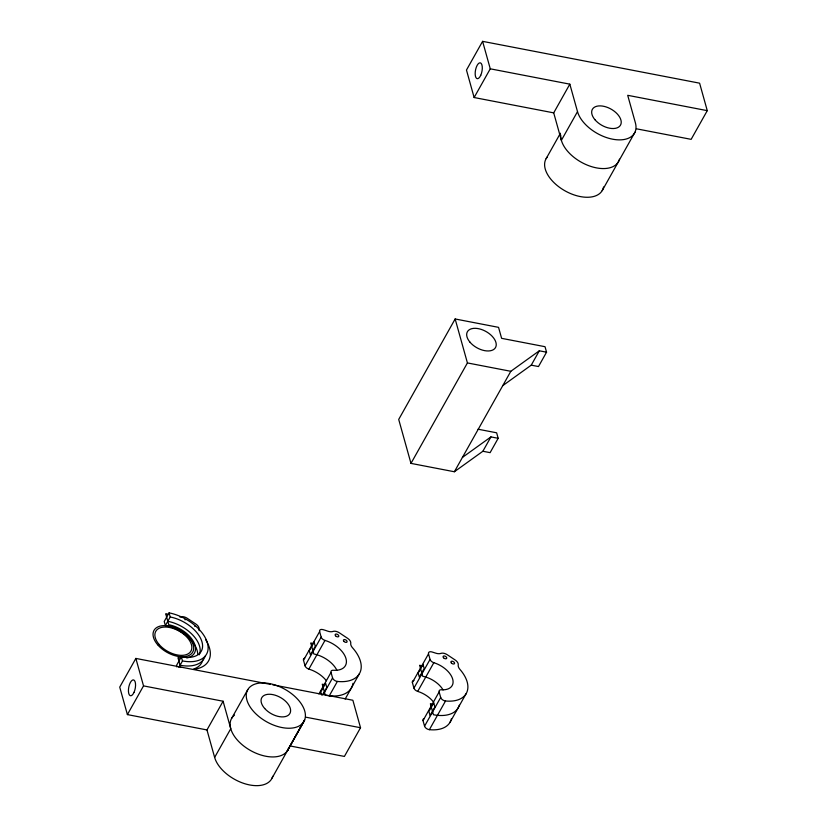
<?xml version="1.0" encoding="UTF-8"?>
<svg xmlns="http://www.w3.org/2000/svg" width="827" height="827" viewBox="0 0 827 827"><rect width="100%" height="100%" fill="white"/><g stroke="black" fill="none" stroke-linecap="round" stroke-linejoin="round"><path stroke-width="1.24" d="M602.201 190.613L634.96 132.258M270.253 684.332L135.855 658.426L119.729 687.123L127.399 714.6L206.967 729.941L214.638 757.408A32.274 18.649 29.3 0 0 244.182 783.531A32.274 18.649 29.3 0 0 272.734 776.264M482.596 41.35L466.469 70.047L474.129 97.524L553.708 112.865L561.378 140.332L577.504 111.635L569.834 84.158L490.266 68.817L482.596 41.35L699.601 83.176L707.271 110.653L691.145 139.35L636.439 128.805M178.859 667.399L182.488 660.938A35.292 20.396 29.3 0 0 207.432 643.003A35.292 20.396 29.3 0 0 169.07 612.869L164.232 621.47L165.379 625.594A29.245 16.902 29.3 0 1 197.736 654.105M165.379 625.594L170.217 616.983L169.07 612.869M127.399 714.6L143.526 685.893L135.855 658.426M474.129 97.524L490.266 68.817M170.217 616.983A29.245 16.902 29.3 0 1 202.005 641.959A29.245 16.902 29.3 0 1 181.34 656.824L176.502 665.425L176.937 666.976M206.967 729.941L223.094 701.234L143.526 685.893M553.708 112.865L569.834 84.158M502.754 385.651L531.254 365.152L538.491 366.547L546.554 352.188L545.024 346.699L501.617 338.336L498.547 327.347L455.15 318.974L398.707 419.434L410.978 463.389L454.374 471.752L482.875 451.253L490.938 436.904L498.174 438.3L490.111 452.648L482.875 451.253M231.684 718.281L247.811 689.573M546.161 158.608L560.427 133.219M214.638 757.408L230.764 728.711L223.094 701.234M410.978 463.389L467.42 362.929L455.15 318.974M326.365 680.724A22.184 12.819 29.3 0 0 308.864 669.105A4.032 2.326 29.3 0 1 305.049 665.797L303.499 660.256L319.625 631.559A4.032 2.326 29.3 0 1 322.902 629.605A38.321 22.143 29.3 0 1 327.461 631.073A8.063 4.662 29.3 0 0 333.023 631.435A6.047 3.494 29.3 0 1 339.359 632.82L347.629 638.341A6.047 3.494 29.3 0 1 350.751 643.272A8.063 4.662 29.3 0 0 352.54 647.789A38.321 22.143 29.3 0 1 337.375 681.438L329.311 695.786M305.049 665.797L321.176 637.1L319.625 631.559M308.864 669.105L324.99 640.408A4.032 2.326 29.3 0 1 321.176 637.1M318.933 693.915L331.027 672.392A4.032 2.326 29.3 0 1 333.322 670.263A22.184 12.819 29.3 0 0 345.986 658.581A22.184 12.819 29.3 0 0 324.99 640.408M272.093 778.031L304.677 719.841L287.279 750.978L303.85 721.589A32.274 18.649 29.3 0 0 270.026 683.671A32.274 18.649 29.3 0 0 253.61 711.489A32.274 18.649 29.3 0 0 303.85 721.589M322.551 694.99L326.779 687.454L325.631 683.329L320.793 691.941L321.651 695.031M323.502 694.08L332.568 677.933L331.027 672.392M454.374 471.752L510.817 371.302L539.318 350.803L546.554 352.188M531.254 365.152L539.318 350.803M345.159 699.053L359.425 673.664M272.724 684.808L352.871 700.252L360.531 727.729L344.404 756.426L289.708 745.882M433.431 701.947A20.168 11.65 29.3 0 0 417.707 691.393A4.032 2.326 29.3 0 1 413.934 688.105L412.384 682.554L428.51 653.857A4.032 2.326 29.3 0 1 431.818 651.914L435.436 653.061A8.063 4.662 29.3 0 0 440.925 653.382A6.047 3.494 29.3 0 1 447.293 654.757L455.129 659.977A6.047 3.494 29.3 0 1 458.241 664.939A8.063 4.662 29.3 0 0 459.957 669.415A36.305 20.975 29.3 0 1 445.526 700.976L429.389 729.672A4.032 2.326 29.3 0 1 424.561 726.168L423.01 720.617L439.137 691.91A4.032 2.326 29.3 0 1 441.401 689.78A20.168 11.65 29.3 0 0 452.689 679.143A20.168 11.65 29.3 0 0 433.834 662.696A4.032 2.326 29.3 0 1 430.061 659.408L428.51 653.857M413.934 688.105L430.061 659.408M417.707 691.393L433.834 662.696M424.561 726.168L440.688 697.461L439.137 691.91M449.971 722.405L466.097 693.708M462.438 457.403L490.938 436.904M707.271 110.653L627.703 95.312L635.374 122.789A32.274 18.649 29.3 0 1 612.569 139.184A32.274 18.649 29.3 0 1 577.504 111.635M467.42 362.929L510.817 371.302M478.037 429.213L496.634 432.8L498.174 438.3M305.835 717.185L360.531 727.729M181.34 656.824L182.488 660.938M180.689 667.461L177.96 657.692A24.2 13.987 29.3 0 0 181.072 658.127M202.842 660.029A35.292 20.396 29.3 0 1 193.88 668.971M167.798 621.294A29.245 16.902 29.3 0 1 199.224 654.808M205.117 656.224A35.292 20.396 29.3 0 1 180.069 665.249M194.727 626.163A2.016 1.168 29.3 0 1 194.996 626.463M184.855 619.65A2.016 1.168 29.3 0 1 185.248 619.816M603.545 186.985A32.274 18.649 29.3 0 1 566.154 191.471A32.274 18.649 29.3 0 1 547.288 157.037M619.475 159.187A32.274 18.649 29.3 0 1 587.273 165.111A32.274 18.649 29.3 0 1 560.758 135.132M288.861 747.556A32.274 18.649 29.3 0 1 249.289 749.8A32.274 18.649 29.3 0 1 234.506 715.097M199.183 630.722A8.063 4.662 29.3 0 1 199.028 628.985A6.047 3.494 29.3 0 0 195.906 624.075L187.191 618.265A6.047 3.494 29.3 0 0 180.886 616.88A8.063 4.662 29.3 0 1 179.935 617.107M205.685 639.798A40.337 23.311 29.3 0 1 193.704 669.332M168.863 614.44A40.337 23.311 29.3 0 0 165.689 613.737L168.76 624.726A24.2 13.987 29.3 0 1 193.539 641.711A24.2 13.987 29.3 0 1 186.737 657.91M352.984 683.309A38.321 22.143 29.3 0 1 325.321 695.197L322.251 684.208A22.184 12.819 29.3 0 0 323.698 684.446M312.647 643.396A38.321 22.143 29.3 0 0 310.745 642.992L313.815 653.981A22.184 12.819 29.3 0 1 336.827 670.118M459.274 705.214A36.305 20.975 29.3 0 1 433.441 714.735L430.371 703.746A20.168 11.65 29.3 0 0 432.966 704.108M422.194 665.849A36.305 20.975 29.3 0 0 419.64 665.28L422.7 676.269A20.168 11.65 29.3 0 1 443.065 689.904M445.526 700.976A4.032 2.326 29.3 0 1 440.688 697.461M451.428 718.694A36.305 20.975 29.3 0 1 429.389 729.672M423.01 720.617A4.032 2.326 29.3 0 1 424.199 718.57M412.384 682.554A4.032 2.326 29.3 0 1 413.924 680.445M337.375 681.438A4.032 2.326 29.3 0 1 332.568 677.933M303.499 660.256A4.032 2.326 29.3 0 1 304.698 658.209M314.126 642.124L309.288 650.735L310.435 654.86L315.273 646.249L314.126 642.124M423.01 664.412L418.173 673.023L419.33 677.148L424.168 668.536L423.01 664.412M433.751 702.878L428.913 711.489L430.061 715.603L434.899 706.992L433.751 702.878M469.922 342.109A16.137 9.324 29.3 0 0 495.239 347.991A16.137 9.324 29.3 0 0 479.184 328.826A16.137 9.324 29.3 0 0 469.922 342.109M594.913 119.677A16.137 9.324 29.3 0 0 620.229 125.559A16.137 9.324 29.3 0 0 604.175 106.394A16.137 9.324 29.3 0 0 594.913 119.677M480.756 75.278A8.063 3.287 -79.1 0 0 480.27 62.831A8.063 3.287 -79.1 0 0 475.174 74.151A8.063 3.287 -79.1 0 0 480.756 75.278M264.723 708.532A16.137 9.324 29.3 0 0 289.832 713.587A16.137 9.324 29.3 0 0 272.931 694.628A16.137 9.324 29.3 0 0 264.723 708.532M134.015 692.354A8.063 3.287 -79.1 0 0 133.529 679.908A8.063 3.287 -79.1 0 0 128.433 691.227A8.063 3.287 -79.1 0 0 134.015 692.354M159.042 644.398A20.168 11.65 29.3 0 0 190.644 651.562A20.168 11.65 29.3 0 0 170.393 627.652A20.168 11.65 29.3 0 0 159.042 644.398M157.616 644.719A22.184 12.819 29.3 0 0 192.381 652.606A22.184 12.819 29.3 0 0 170.093 626.297A22.184 12.819 29.3 0 0 157.616 644.719M443.53 657.765A2.016 1.168 29.3 0 0 446.663 658.375A2.016 1.168 29.3 0 0 444.512 656.007A2.016 1.168 29.3 0 0 443.53 657.765M451.366 662.996A2.016 1.168 29.3 0 0 454.499 663.605A2.016 1.168 29.3 0 0 452.359 661.238A2.016 1.168 29.3 0 0 451.366 662.996M335.535 635.777A2.016 1.168 29.3 0 0 338.698 636.49A2.016 1.168 29.3 0 0 336.672 634.102A2.016 1.168 29.3 0 0 335.535 635.777M343.805 641.276A2.016 1.168 29.3 0 0 346.968 642.021A2.016 1.168 29.3 0 0 344.962 639.622A2.016 1.168 29.3 0 0 343.805 641.276"/></g></svg>
